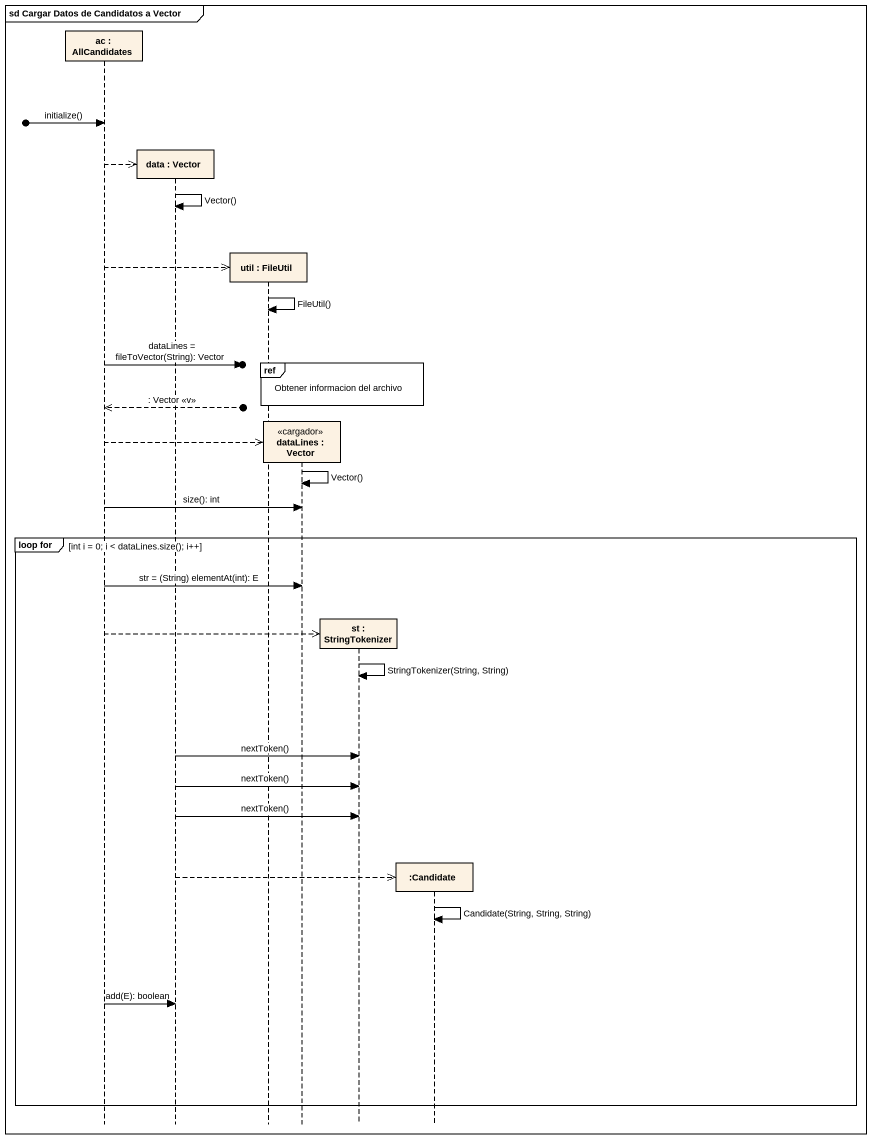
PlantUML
@startuml
mainframe sd Cargar Datos de Candidatos a Vector
hide footbox
participant "ac : AllCandidates" as ac
participant "data : Vector" as data
participant "util : FileUtil" as util
participant "dataLines : Vector" as dataLines <<cargador>>
participant "st : StringTokenizer" as st
participant ":Candidate" as Candidate

[o-> ac : initialize()
ac -->> data **
data -> data : Vector()
ac -->> util **
util -> util : FileUtil()
ref over util, dataLines, st : Obtener informacion del archivo
ac ->o] : dataLines = fileToVector(String): Vector
ac <<--o] : : Vector <<v>>
ac -->> dataLines **
dataLines -> dataLines : Vector()
ac -> dataLines : size(): int
group loop for [int i = 0; i < dataLines.size(); i++]
  ac -> dataLines : str = (String) elementAt(int): E
  ac -->> st **
  st -> st : StringTokenizer(String, String)
  data -> st : nextToken()
  data -> st : nextToken()
  data -> st : nextToken()
  data -->> Candidate **
  Candidate -> Candidate : Candidate(String, String, String)
  ac -> data : add(E): boolean
end
@enduml
